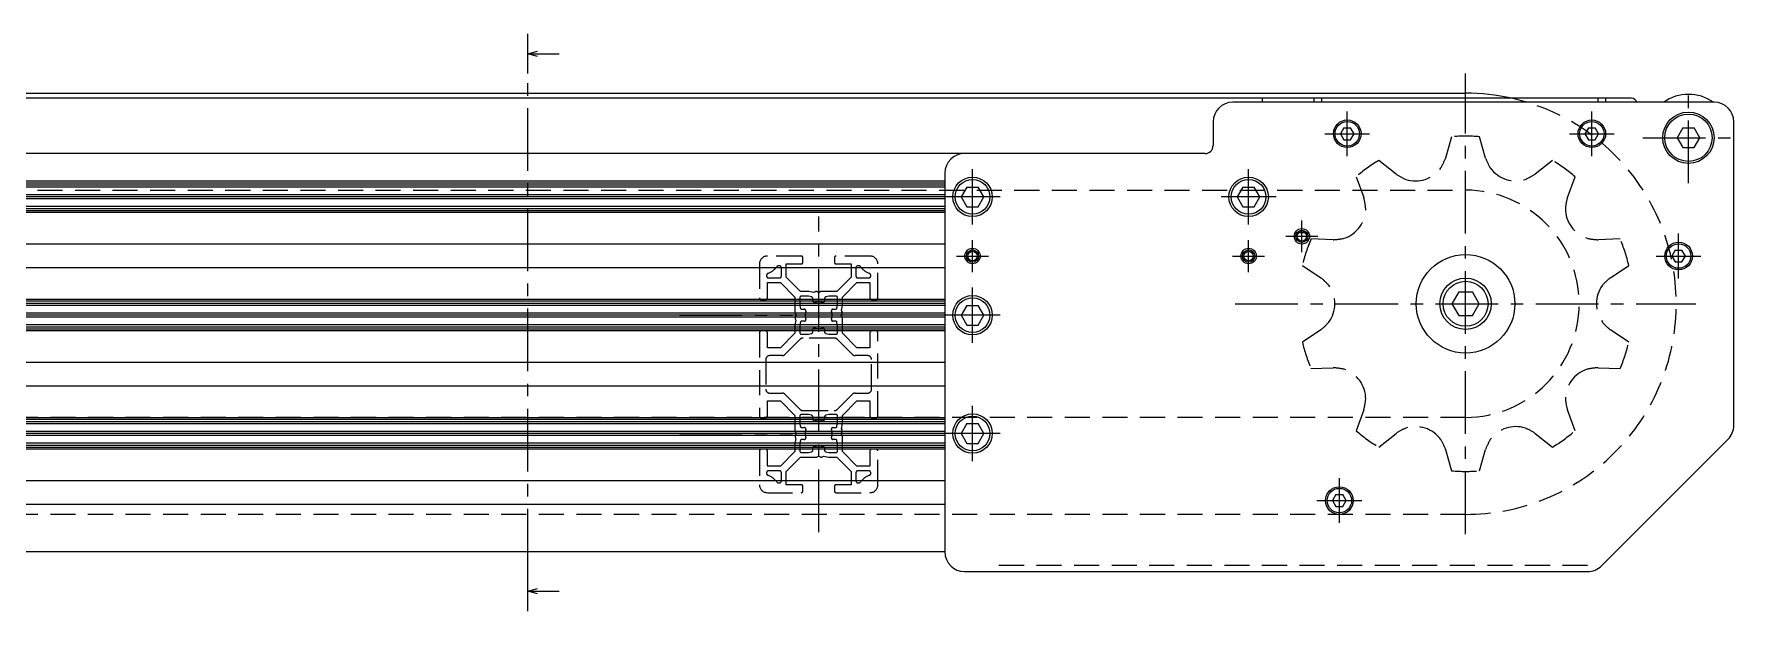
# Model space of a CAD drawing. Extents: x -2 to 4482, y -8 to 1007.
# Drawn here: x 3577.9 to 4008.8, y 177 to 323.3 of the extents above; entities that cross this region are included whole.
import ezdxf

# ---------------------------------------------------------------- set-up
doc = ezdxf.new("R2010")
doc.units = 0
doc.header["$LTSCALE"] = 0.5
doc.linetypes.add('CENTER', pattern=[50.8, 31.75, -6.35, 6.35, -6.35])
doc.linetypes.add('DASHED', pattern=[19.05, 12.7, -6.35])
for name, color, linetype in [('MSM_CENTER', 1, 'CENTER'), ('MSM_CONTINUOUS', 7, 'CONTINUOUS'), ('MSM_DASHED', 4, 'DASHED')]:
    doc.layers.add(name, color=color, linetype=linetype)

msp = doc.modelspace()

# ---------------------------------------------------------------- linework, layer by layer
at = {"layer": 'MSM_CENTER'}
for p, q in [((3703.02, 187), (3703.02, 313.3)), ((3940.78, 196.5), (3940.78, 313.3)), ((3997.28, 285.45), (3997.28, 308.55)), ((3910.78, 292.32), (3910.78, 303.68)), ((3972.78, 292.32), (3972.78, 303.68)), ((3905.1, 298), (3916.45, 298)), ((3967.1, 298), (3978.45, 298)), ((3985.73, 297), (4008.83, 297)), ((3815.78, 275), (3815.78, 289)), ((3885.78, 275), (3885.78, 289)), ((3822.78, 282), (3808.78, 282)), ((3892.78, 282), (3878.78, 282)), ((3776.78, 197), (3776.78, 277)), ((3899.28, 267.95), (3899.28, 276.05)), ((3895.23, 272), (3903.32, 272)), ((3994.78, 261.32), (3994.78, 272.68)), ((3815.78, 262.95), (3815.78, 271.05)), ((3885.78, 262.95), (3885.78, 271.05)), ((3811.73, 267), (3819.82, 267)), ((3881.73, 267), (3889.82, 267)), ((3989.1, 267), (4000.45, 267)), ((3815.78, 245), (3815.78, 259)), ((3882.39, 254.9), (3999.19, 254.9)), ((3741.53, 252), (3770.18, 252)), ((3822.78, 252), (3808.78, 252)), ((3815.78, 215), (3815.78, 229)), ((3741.53, 222), (3770.18, 222)), ((3822.78, 222), (3808.78, 222)), ((3908.78, 199.32), (3908.78, 210.67)), ((3903.1, 205), (3914.45, 205))]:
    msp.add_line(p, q, dxfattribs=at)
at = {"layer": 'MSM_CONTINUOUS'}
for p, q in [((3703.02, 313.3), (3703.02, 323.3)), ((3703.02, 318.3), (3705.52, 318.97)), ((3703.02, 318.3), (3711.02, 318.3)), ((3705.52, 317.63), (3703.02, 318.3)), ((3982.78, 307), (888.78, 307)), ((930.78, 308.3), (3940.79, 308.3)), ((4003.78, 306), (3881.78, 306)), ((3889.28, 306), (3889.28, 307)), ((3902.28, 307), (3902.28, 306)), ((3904.28, 307), (3904.28, 306)), ((3974.28, 307), (3974.28, 306)), ((3976.28, 307), (3976.28, 306)), ((3876.78, 301), (3876.78, 295)), ((3909.91, 299.5), (3909.04, 298)), ((3909.04, 298), (3909.91, 296.5)), ((3909.91, 299.5), (3911.64, 299.5)), ((3912.51, 298), (3911.64, 299.5)), ((3911.64, 296.5), (3912.51, 298)), ((3971.91, 299.5), (3971.04, 298)), ((3971.04, 298), (3971.91, 296.5)), ((3971.91, 299.5), (3973.64, 299.5)), ((3974.51, 298), (3973.64, 299.5)), ((3973.64, 296.5), (3974.51, 298)), ((3995.83, 299.5), (3994.39, 297)), ((3995.83, 299.5), (3998.72, 299.5)), ((4000.16, 297), (3998.72, 299.5)), ((4008.78, 224.07), (4008.78, 301)), ((3909.91, 296.5), (3911.64, 296.5)), ((3971.91, 296.5), (3973.64, 296.5)), ((3994.39, 297), (3995.83, 294.5)), ((3995.83, 294.5), (3998.72, 294.5)), ((3998.72, 294.5), (4000.16, 297)), ((3874.78, 293), (996.78, 293)), ((3808.78, 286), (1062.78, 286)), ((3808.78, 285.52), (1062.78, 285.52)), ((3808.78, 285), (1062.78, 285)), ((3808.78, 284.48), (1062.78, 284.48)), ((3808.78, 288), (3808.78, 192)), ((3814.33, 284.5), (3812.89, 282)), ((3814.33, 284.5), (3817.22, 284.5)), ((3818.66, 282), (3817.22, 284.5)), ((3884.33, 284.5), (3882.89, 282)), ((3884.33, 284.5), (3887.22, 284.5)), ((3888.66, 282), (3887.22, 284.5)), ((3808.78, 282.52), (1062.78, 282.52)), ((3808.78, 282), (1062.78, 282)), ((3808.78, 281.48), (1062.78, 281.48)), ((3812.89, 282), (3814.33, 279.5)), ((3817.22, 279.5), (3818.66, 282)), ((3882.89, 282), (3884.33, 279.5)), ((3887.22, 279.5), (3888.66, 282)), ((3808.78, 279.52), (1062.78, 279.52)), ((3808.78, 279), (1062.78, 279)), ((3808.78, 278.48), (1062.78, 278.48)), ((3808.78, 278), (1062.78, 278)), ((3814.33, 279.5), (3817.22, 279.5)), ((3884.33, 279.5), (3887.22, 279.5)), ((3898.61, 273), (3899.94, 273)), ((3808.78, 270), (1062.78, 270)), ((3993.91, 268.5), (3993.04, 267)), ((3993.91, 268.5), (3995.64, 268.5)), ((3996.51, 267), (3995.64, 268.5)), ((3808.78, 264), (1062.78, 264)), ((3993.04, 267), (3993.91, 265.5)), ((3993.91, 265.5), (3995.64, 265.5)), ((3995.64, 265.5), (3996.51, 267)), ((3808.78, 256), (1562.68, 256)), ((3808.78, 255.52), (1562.75, 255.52)), ((3808.78, 255), (1562.78, 255)), ((3808.78, 254.48), (1562.78, 254.48)), ((3814.33, 254.5), (3812.89, 252)), ((3814.33, 254.5), (3817.22, 254.5)), ((3818.66, 252), (3817.22, 254.5)), ((3939.04, 257.9), (3937.31, 254.9)), ((3937.31, 254.9), (3939.04, 251.9)), ((3939.04, 257.9), (3942.51, 257.9)), ((3944.24, 254.9), (3942.51, 257.9)), ((3942.51, 251.9), (3944.24, 254.9)), ((3808.78, 252.52), (1562.78, 252.52)), ((3808.78, 252), (1562.78, 252)), ((3808.78, 251.48), (1562.78, 251.48)), ((3812.89, 252), (3814.33, 249.5)), ((3817.22, 249.5), (3818.66, 252)), ((3939.04, 251.9), (3942.51, 251.9)), ((3808.78, 249.52), (1562.78, 249.52)), ((3808.78, 249), (1562.78, 249)), ((3808.78, 248.48), (1562.78, 248.48)), ((3808.78, 248), (1562.78, 248)), ((3814.33, 249.5), (3817.22, 249.5)), ((3808.78, 240), (1562.78, 240)), ((3808.78, 234), (1562.78, 234)), ((3808.78, 226), (1562.78, 226)), ((3808.78, 225.52), (1562.78, 225.52)), ((3808.78, 225), (1562.78, 225)), ((3808.78, 224.48), (1562.78, 224.48)), ((3814.33, 224.5), (3812.89, 222)), ((3814.33, 224.5), (3817.22, 224.5)), ((3818.66, 222), (3817.22, 224.5)), ((3808.78, 222.52), (1562.78, 222.52)), ((3808.78, 222), (1562.78, 222)), ((3808.78, 221.48), (1562.78, 221.48)), ((3812.89, 222), (3814.33, 219.5)), ((3817.22, 219.5), (3818.66, 222)), ((3975.24, 188.46), (4007.31, 220.54)), ((3808.78, 219.52), (1562.78, 219.52)), ((3808.78, 219), (1562.78, 219)), ((3808.78, 218.48), (1562.78, 218.48)), ((3808.78, 218), (1562.78, 218)), ((3814.33, 219.5), (3817.22, 219.5)), ((3808.78, 210), (1562.78, 210)), ((3808.78, 204), (1562.78, 204)), ((3907.91, 206.5), (3907.04, 205)), ((3907.04, 205), (3907.91, 203.5)), ((3907.91, 206.5), (3909.64, 206.5)), ((3907.91, 203.5), (3909.64, 203.5)), ((3910.51, 205), (3909.64, 206.5)), ((3909.64, 203.5), (3910.51, 205)), ((3808.78, 192), (1562.78, 192)), ((3703.02, 177), (3703.02, 187)), ((3813.78, 187), (3971.71, 187)), ((3703.02, 182), (3705.52, 182.67)), ((3703.02, 182), (3711.02, 182)), ((3705.52, 181.33), (3703.02, 182))]:
    msp.add_line(p, q, dxfattribs=at)
for centre, radius in [((3997.28, 297), 6.5), ((3997.28, 297), 6), ((3910.78, 298), 3.5), ((3910.78, 298), 3.1), ((3972.78, 298), 3.5), ((3972.78, 298), 3.1), ((3815.78, 282), 5), ((3815.78, 282), 4.4), ((3885.78, 282), 5), ((3885.78, 282), 4.4), ((3899.28, 272), 1.95), ((3899.28, 272), 1.55), ((3899.28, 272), 1.2), ((3815.78, 267), 1.95), ((3815.78, 267), 1.55), ((3815.78, 267), 1.2), ((3885.78, 267), 1.95), ((3885.78, 267), 1.55), ((3885.78, 267), 1.2), ((3940.78, 254.9), 12.5), ((3994.78, 267), 3.5), ((3994.78, 267), 3.1), ((3940.78, 254.9), 6.5), ((3940.78, 254.9), 5.7), ((3815.78, 252), 5), ((3815.78, 252), 4.4), ((3815.78, 222), 5), ((3815.78, 222), 4.4), ((3908.78, 205), 3.5), ((3908.78, 205), 3.1)]:
    msp.add_circle(centre, radius, dxfattribs=at)
for centre, radius, start, end in [((3881.78, 301), 5, 90, 180), ((3940.79, 254.9), 53.4, 77.3311, 90), ((3982.78, 305.5), 1.5, 19.4712, 90), ((3997.28, 297), 11, 54.9032, 125.0968), ((4003.78, 301), 5, 0, 90), ((3874.78, 295), 2, 270, 0), ((3813.78, 288), 5, 90, 180), ((4003.78, 224.07), 5, 315, 0), ((3813.78, 192), 5, 180, 270), ((3971.71, 192), 5, 270, 315)]:
    msp.add_arc(centre, radius, start, end, dxfattribs=at)
at = {"layer": 'MSM_DASHED'}
for p, q in [((3937.24, 297.25), (3935.72, 291.85)), ((3945.83, 291.85), (3944.32, 297.25)), ((3923.15, 287.76), (3918.75, 291.24)), ((3962.81, 291.24), (3958.4, 287.76)), ((3913.02, 287.08), (3914.97, 281.82)), ((3966.58, 281.82), (3968.53, 287.08)), ((930.78, 283.7), (3940.79, 283.7)), ((3907.2, 271.12), (3901.59, 271.35)), ((3979.96, 271.35), (3974.35, 271.12)), ((3761.78, 265), (3761.78, 256.4)), ((3772.38, 267), (3763.78, 267)), ((3766.83, 264.5), (3766.58, 264.5)), ((3767.33, 261.95), (3767.33, 264)), ((3768.53, 261.66), (3768.53, 265)), ((3768.53, 265), (3772.38, 265)), ((3772.78, 265.4), (3772.78, 266.6)), ((3780.78, 266.6), (3780.78, 265.4)), ((3789.78, 267), (3781.18, 267)), ((3781.18, 265), (3785.03, 265)), ((3785.03, 265), (3785.03, 261.66)), ((3786.23, 264), (3786.23, 261.95)), ((3786.98, 264.5), (3786.73, 264.5)), ((3791.78, 256.4), (3791.78, 265)), ((3899.4, 264.62), (3904.08, 261.51)), ((3977.48, 261.51), (3982.15, 264.62)), ((3763.58, 262.12), (3763.58, 261.95)), ((3763.78, 256.4), (3763.78, 260.25)), ((3763.78, 260.25), (3767.11, 260.25)), ((3764.08, 261.45), (3766.83, 261.45)), ((3767.11, 260.25), (3770.78, 256.59)), ((3772.19, 258), (3768.53, 261.66)), ((3785.03, 261.66), (3781.36, 258)), ((3782.78, 256.59), (3786.44, 260.25)), ((3786.44, 260.25), (3789.78, 260.25)), ((3786.73, 261.45), (3789.48, 261.45)), ((3789.78, 260.25), (3789.78, 256.4)), ((3789.98, 261.95), (3789.98, 262.12)), ((3762.18, 256), (3763.38, 256)), ((3770.78, 256.59), (3770.78, 252.65)), ((3771.98, 256.4), (3771.98, 254.66)), ((3771.98, 254.59), (3772.13, 253.82)), ((3774.28, 258), (3772.19, 258)), ((3774.11, 256.8), (3772.38, 256.8)), ((3774.95, 256.64), (3774.19, 256.79)), ((3775.56, 257.75), (3774.28, 258)), ((3775.28, 255.64), (3775.28, 256.25)), ((3775.87, 257.93), (3775.56, 257.75)), ((3776.78, 257.7), (3776.37, 257.93)), ((3777.18, 257.93), (3776.78, 257.7)), ((3781.36, 258), (3777.43, 258)), ((3778.28, 256.25), (3778.28, 255.64)), ((3779.36, 256.79), (3778.6, 256.64)), ((3781.18, 256.8), (3779.44, 256.8)), ((3781.42, 253.82), (3781.57, 254.59)), ((3781.58, 254.66), (3781.58, 256.4)), ((3782.53, 253.22), (3782.78, 254.5)), ((3782.78, 254.5), (3782.78, 256.59)), ((3790.18, 256), (3791.38, 256)), ((3771.03, 250.78), (3770.78, 249.5)), ((3770.84, 252.4), (3771.08, 252)), ((3771.08, 252), (3770.84, 251.6)), ((3770.84, 251.1), (3771.03, 250.78)), ((3772.13, 250.18), (3771.98, 249.41)), ((3772.53, 253.5), (3773.14, 253.5)), ((3773.14, 250.5), (3772.53, 250.5)), ((3780.41, 253.5), (3781.03, 253.5)), ((3781.03, 250.5), (3780.41, 250.5)), ((3781.57, 249.41), (3781.42, 250.18)), ((3782.48, 252), (3782.71, 252.4)), ((3782.71, 251.6), (3782.48, 252)), ((3782.71, 252.9), (3782.53, 253.22)), ((3782.78, 247.41), (3782.78, 251.35)), ((3761.78, 247.6), (3761.78, 226.4)), ((3763.38, 248), (3762.18, 248)), ((3763.78, 243.75), (3763.78, 247.6)), ((3770.78, 247.41), (3767.11, 243.75)), ((3772.1, 245.91), (3768.23, 242.04)), ((3770.78, 249.5), (3770.78, 247.41)), ((3771.98, 249.34), (3771.98, 247.6)), ((3772.38, 247.2), (3774.11, 247.2)), ((3780.75, 246.2), (3772.81, 246.2)), ((3774.19, 247.21), (3774.95, 247.36)), ((3775.28, 247.75), (3775.28, 248.36)), ((3778.28, 248.36), (3778.28, 247.75)), ((3778.6, 247.36), (3779.36, 247.21)), ((3779.44, 247.2), (3781.18, 247.2)), ((3785.32, 242.04), (3781.46, 245.91)), ((3781.58, 247.6), (3781.58, 249.34)), ((3786.44, 243.75), (3782.78, 247.41)), ((3789.78, 247.6), (3789.78, 243.75)), ((3791.38, 248), (3790.18, 248)), ((3791.78, 226.4), (3791.78, 247.6)), ((3904.08, 248.29), (3899.4, 245.18)), ((3982.15, 245.18), (3977.48, 248.29)), ((3767.11, 243.75), (3763.78, 243.75)), ((3767.53, 241.75), (3764.38, 241.75)), ((3789.18, 241.75), (3786.03, 241.75)), ((3789.78, 243.75), (3786.44, 243.75)), ((3763.38, 240.75), (3763.38, 233.25)), ((3790.18, 233.25), (3790.18, 240.75)), ((3901.59, 238.45), (3907.2, 238.68)), ((3974.35, 238.68), (3979.96, 238.45)), ((3763.78, 226.4), (3763.78, 230.25)), ((3763.78, 230.25), (3767.11, 230.25)), ((3764.38, 232.25), (3767.53, 232.25)), ((3767.11, 230.25), (3770.78, 226.59)), ((3768.23, 231.96), (3772.1, 228.09)), ((3781.46, 228.09), (3785.32, 231.96)), ((3782.78, 226.59), (3786.44, 230.25)), ((3786.03, 232.25), (3789.18, 232.25)), ((3786.44, 230.25), (3789.78, 230.25)), ((3789.78, 230.25), (3789.78, 226.4)), ((3940.79, 226.1), (1534.22, 226.1)), ((3762.18, 226), (3763.38, 226)), ((3770.78, 226.59), (3770.78, 222.65)), ((3771.98, 226.4), (3771.98, 224.66)), ((3771.98, 224.59), (3772.13, 223.82)), ((3774.11, 226.8), (3772.38, 226.8)), ((3772.81, 227.8), (3780.75, 227.8)), ((3774.95, 226.64), (3774.19, 226.79)), ((3775.28, 225.64), (3775.28, 226.25)), ((3778.28, 226.25), (3778.28, 225.64)), ((3779.36, 226.79), (3778.6, 226.64)), ((3781.18, 226.8), (3779.44, 226.8)), ((3781.42, 223.82), (3781.57, 224.59)), ((3781.58, 224.66), (3781.58, 226.4)), ((3782.53, 223.22), (3782.78, 224.5)), ((3782.78, 224.5), (3782.78, 226.59)), ((3790.18, 226), (3791.38, 226)), ((3914.97, 227.98), (3913.02, 222.72)), ((3968.53, 222.72), (3966.58, 227.98)), ((3771.03, 220.78), (3770.78, 219.5)), ((3770.84, 222.4), (3771.08, 222)), ((3771.08, 222), (3770.84, 221.6)), ((3770.84, 221.1), (3771.03, 220.78)), ((3772.13, 220.18), (3771.98, 219.41)), ((3772.53, 223.5), (3773.14, 223.5)), ((3773.14, 220.5), (3772.53, 220.5)), ((3780.41, 223.5), (3781.03, 223.5)), ((3781.03, 220.5), (3780.41, 220.5)), ((3781.57, 219.41), (3781.42, 220.18)), ((3782.48, 222), (3782.71, 222.4)), ((3782.71, 221.6), (3782.48, 222)), ((3782.71, 222.9), (3782.53, 223.22)), ((3782.78, 217.41), (3782.78, 221.35)), ((3918.75, 218.56), (3923.15, 222.04)), ((3958.4, 222.04), (3962.81, 218.56)), ((3761.78, 217.6), (3761.78, 209)), ((3763.38, 218), (3762.18, 218)), ((3763.78, 213.75), (3763.78, 217.6)), ((3770.78, 217.41), (3767.11, 213.75)), ((3768.53, 212.34), (3772.19, 216)), ((3770.78, 219.5), (3770.78, 217.41)), ((3771.98, 219.34), (3771.98, 217.6)), ((3772.19, 216), (3776.12, 216)), ((3772.38, 217.2), (3774.11, 217.2)), ((3774.19, 217.21), (3774.95, 217.36)), ((3775.28, 217.75), (3775.28, 218.36)), ((3776.37, 216.07), (3776.78, 216.3)), ((3776.78, 216.3), (3777.18, 216.07)), ((3777.68, 216.07), (3778, 216.25)), ((3778, 216.25), (3779.28, 216)), ((3778.28, 218.36), (3778.28, 217.75)), ((3778.6, 217.36), (3779.36, 217.21)), ((3779.28, 216), (3781.36, 216)), ((3779.44, 217.2), (3781.18, 217.2)), ((3781.36, 216), (3785.03, 212.34)), ((3781.58, 217.6), (3781.58, 219.34)), ((3786.44, 213.75), (3782.78, 217.41)), ((3789.78, 217.6), (3789.78, 213.75)), ((3791.38, 218), (3790.18, 218)), ((3791.78, 209), (3791.78, 217.6)), ((3935.72, 217.95), (3937.24, 212.55)), ((3944.32, 212.55), (3945.83, 217.95)), ((3763.58, 212.05), (3763.58, 211.88)), ((3767.11, 213.75), (3763.78, 213.75)), ((3766.83, 212.55), (3764.08, 212.55)), ((3767.33, 210), (3767.33, 212.05)), ((3768.53, 209), (3768.53, 212.34)), ((3785.03, 212.34), (3785.03, 209)), ((3786.23, 212.05), (3786.23, 210)), ((3789.78, 213.75), (3786.44, 213.75)), ((3789.48, 212.55), (3786.73, 212.55)), ((3789.98, 211.88), (3789.98, 212.05)), ((3763.78, 207), (3772.38, 207)), ((3766.58, 209.5), (3766.83, 209.5)), ((3772.38, 209), (3768.53, 209)), ((3772.78, 207.4), (3772.78, 208.6)), ((3780.78, 208.6), (3780.78, 207.4)), ((3785.03, 209), (3781.18, 209)), ((3781.18, 207), (3789.78, 207)), ((3786.73, 209.5), (3786.98, 209.5)), ((3940.79, 201.5), (1508.79, 201.5)), ((3971.71, 188.5), (3820.28, 188.5))]:
    msp.add_line(p, q, dxfattribs=at)
for centre, radius, start, end in [((3940.79, 254.9), 53.4, 270, 77.3311), ((3940.78, 254.9), 42.5, 85.2221, 94.7779), ((3940.78, 254.9), 42.5, 121.2221, 130.7779), ((3928.08, 293.99), 7.94, 251.8858, 324.1142), ((3920.31, 297.74), 16.49, 329.3796, 339.0792), ((3961.24, 297.74), 16.49, 200.9208, 210.6204), ((3953.48, 293.99), 7.94, 215.8858, 288.1142), ((3940.78, 254.9), 42.5, 49.2221, 58.7779), ((3932.15, 301.58), 16.49, 236.9208, 246.6204), ((3949.4, 301.58), 16.49, 293.3796, 303.0792), ((3899.04, 277.53), 16.49, 5.3796, 15.0792), ((3940.79, 254.9), 28.8, 270, 90), ((3982.51, 277.53), 16.49, 164.9208, 174.6204), ((3907.53, 279.06), 7.94, 287.8858, 0.1142), ((3974.03, 279.06), 7.94, 179.8858, 252.1142), ((3940.78, 254.9), 42.5, 157.2221, 166.7779), ((3906.36, 287.6), 16.49, 272.9208, 282.6204), ((3975.19, 287.6), 16.49, 257.3796, 267.0792), ((3940.78, 254.9), 42.5, 13.2221, 22.7779), ((3763.78, 265), 2, 90, 180), ((3762.28, 267.1), 4.8, 289.8539, 324.2037), ((3766.58, 264), 0.5, 90, 144.2037), ((3766.83, 264), 0.5, 0, 90), ((3772.38, 266.6), 0.4, 0, 90), ((3772.38, 265.4), 0.4, 270, 0), ((3781.18, 266.6), 0.4, 90, 180), ((3781.18, 265.4), 0.4, 180, 270), ((3786.73, 264), 0.5, 90, 180), ((3786.98, 264), 0.5, 35.7963, 90), ((3791.28, 267.1), 4.8, 215.7963, 250.1461), ((3789.78, 265), 2, 0, 90), ((3764.08, 262.12), 0.5, 109.8539, 180), ((3764.08, 261.95), 0.5, 180, 270), ((3766.83, 261.95), 0.5, 270, 0), ((3786.73, 261.95), 0.5, 180, 270), ((3789.48, 261.95), 0.5, 270, 0), ((3789.48, 262.12), 0.5, 0, 70.1461), ((3893.71, 248.68), 16.49, 41.3796, 51.0792), ((3899.68, 254.9), 7.94, 323.8858, 36.1142), ((3981.88, 254.9), 7.94, 143.8858, 216.1142), ((3987.84, 248.68), 16.49, 128.9208, 138.6204), ((3762.18, 256.4), 0.4, 180, 270), ((3763.38, 256.4), 0.4, 270, 0), ((3772.38, 256.4), 0.4, 90, 180), ((3772.38, 254.66), 0.4, 180, 191), ((3774.11, 256.4), 0.4, 79, 90), ((3774.88, 256.25), 0.4, 0, 79), ((3775.68, 255.64), 0.4, 180, 286.8264), ((3776.78, 252), 3.4, 73.1736, 106.8264), ((3776.12, 257.5), 0.5, 60, 120), ((3777.43, 257.5), 0.5, 90, 120), ((3777.88, 255.64), 0.4, 253.1735, 0), ((3778.68, 256.25), 0.4, 101, 180), ((3779.44, 256.4), 0.4, 90, 101), ((3781.18, 256.4), 0.4, 0, 90), ((3781.18, 254.66), 0.4, 349, 0), ((3790.18, 256.4), 0.4, 180, 270), ((3791.38, 256.4), 0.4, 270, 0), ((3771.28, 252.65), 0.5, 180, 210), ((3771.28, 251.35), 0.5, 150, 210), ((3772.53, 253.9), 0.4, 191, 270), ((3772.53, 250.1), 0.4, 90, 169), ((3773.14, 253.1), 0.4, 343.1736, 90), ((3773.14, 250.9), 0.4, 270, 16.8264), ((3776.78, 252), 3.4, 163.1736, 196.8264), ((3780.41, 253.1), 0.4, 90, 196.8264), ((3780.41, 250.9), 0.4, 163.1736, 270), ((3776.78, 252), 3.4, 343.1736, 16.8264), ((3781.03, 253.9), 0.4, 270, 349), ((3781.03, 250.1), 0.4, 11, 90), ((3782.28, 252.65), 0.5, 330, 30), ((3782.28, 251.35), 0.5, 0, 30), ((3893.71, 261.12), 16.49, 308.9208, 318.6204), ((3987.84, 261.12), 16.49, 221.3796, 231.0792), ((3762.18, 247.6), 0.4, 90, 180), ((3763.38, 247.6), 0.4, 0, 90), ((3772.38, 249.34), 0.4, 169, 180), ((3772.38, 247.6), 0.4, 180, 270), ((3772.81, 245.2), 1, 90, 135), ((3774.11, 247.6), 0.4, 270, 281), ((3774.88, 247.75), 0.4, 281, 0), ((3775.68, 248.36), 0.4, 73.1736, 180), ((3776.78, 252), 3.4, 253.1736, 286.8264), ((3777.88, 248.36), 0.4, 0, 106.8264), ((3778.68, 247.75), 0.4, 180, 259), ((3779.44, 247.6), 0.4, 259, 270), ((3780.75, 245.2), 1, 45, 90), ((3781.18, 247.6), 0.4, 270, 0), ((3781.18, 249.34), 0.4, 0, 11), ((3790.18, 247.6), 0.4, 90, 180), ((3791.38, 247.6), 0.4, 0, 90), ((3764.38, 240.75), 1, 90, 180), ((3767.53, 242.75), 1, 270, 315), ((3786.03, 242.75), 1, 225, 270), ((3789.18, 240.75), 1, 0, 90), ((3940.78, 254.9), 42.5, 193.2221, 202.7779), ((3940.78, 254.9), 42.5, 337.2221, 346.7779), ((3906.36, 222.2), 16.49, 77.3796, 87.0792), ((3907.53, 230.74), 7.94, 359.8858, 72.1142), ((3974.03, 230.74), 7.94, 107.8858, 180.1142), ((3975.19, 222.2), 16.49, 92.9208, 102.6204), ((3764.38, 233.25), 1, 180, 270), ((3789.18, 233.25), 1, 270, 0), ((3767.53, 231.25), 1, 45, 90), ((3786.03, 231.25), 1, 90, 135), ((3899.04, 232.27), 16.49, 344.9208, 354.6204), ((3982.51, 232.27), 16.49, 185.3796, 195.0792), ((3762.18, 226.4), 0.4, 180, 270), ((3763.38, 226.4), 0.4, 270, 0), ((3772.38, 226.4), 0.4, 90, 180), ((3772.38, 224.66), 0.4, 180, 191), ((3772.81, 228.8), 1, 225, 270), ((3774.11, 226.4), 0.4, 79, 90), ((3774.88, 226.25), 0.4, 0, 79), ((3775.68, 225.64), 0.4, 180, 286.8264), ((3776.78, 222), 3.4, 73.1736, 106.8264), ((3777.88, 225.64), 0.4, 253.1736, 0), ((3778.68, 226.25), 0.4, 101, 180), ((3779.44, 226.4), 0.4, 90, 101), ((3780.75, 228.8), 1, 270, 315), ((3781.18, 226.4), 0.4, 0, 90), ((3781.18, 224.66), 0.4, 349, 0), ((3790.18, 226.4), 0.4, 180, 270), ((3791.38, 226.4), 0.4, 270, 0), ((3771.28, 222.65), 0.5, 180, 210), ((3771.28, 221.35), 0.5, 150, 210), ((3772.53, 223.9), 0.4, 191, 270), ((3772.53, 220.1), 0.4, 90, 169), ((3773.14, 223.1), 0.4, 343.1736, 90), ((3773.14, 220.9), 0.4, 270, 16.8264), ((3776.78, 222), 3.4, 163.1736, 196.8264), ((3780.41, 223.1), 0.4, 90, 196.8264), ((3780.41, 220.9), 0.4, 163.1736, 270), ((3776.78, 222), 3.4, 343.1736, 16.8264), ((3781.03, 223.9), 0.4, 270, 349), ((3781.03, 220.1), 0.4, 11, 90), ((3782.28, 222.65), 0.5, 330, 30), ((3782.28, 221.35), 0.5, 0, 30), ((3940.78, 254.9), 42.5, 229.2221, 238.7779), ((3932.15, 208.22), 16.49, 113.3796, 123.0792), ((3928.08, 215.81), 7.94, 35.8858, 108.1142), ((3920.31, 212.06), 16.49, 20.9208, 30.6204), ((3961.24, 212.06), 16.49, 149.3796, 159.0792), ((3953.48, 215.81), 7.94, 71.8858, 144.1142), ((3949.4, 208.22), 16.49, 56.9208, 66.6204), ((3940.78, 254.9), 42.5, 301.2221, 310.7779), ((3762.18, 217.6), 0.4, 90, 180), ((3763.38, 217.6), 0.4, 0, 90), ((3772.38, 219.34), 0.4, 169, 180), ((3772.38, 217.6), 0.4, 180, 270), ((3774.11, 217.6), 0.4, 270, 281), ((3774.88, 217.75), 0.4, 281, 0), ((3775.68, 218.36), 0.4, 73.1736, 180), ((3776.78, 222), 3.4, 253.1736, 286.8264), ((3776.12, 216.5), 0.5, 270, 300), ((3777.43, 216.5), 0.5, 240, 300), ((3777.88, 218.36), 0.4, 0, 106.8264), ((3778.68, 217.75), 0.4, 180, 259), ((3779.44, 217.6), 0.4, 259, 270), ((3781.18, 217.6), 0.4, 270, 0), ((3781.18, 219.34), 0.4, 0, 11), ((3790.18, 217.6), 0.4, 90, 180), ((3791.38, 217.6), 0.4, 0, 90), ((3764.08, 212.05), 0.5, 90, 180), ((3764.08, 211.88), 0.5, 180, 250.1461), ((3762.28, 206.9), 4.8, 35.7963, 70.1461), ((3766.83, 212.05), 0.5, 0, 90), ((3786.73, 212.05), 0.5, 90, 180), ((3791.28, 206.9), 4.8, 109.8539, 144.2037), ((3789.48, 212.05), 0.5, 0, 90), ((3789.48, 211.88), 0.5, 289.8539, 0), ((3940.78, 254.9), 42.5, 265.2221, 274.7779), ((3763.78, 209), 2, 180, 270), ((3766.58, 210), 0.5, 215.7963, 270), ((3766.83, 210), 0.5, 270, 0), ((3772.38, 208.6), 0.4, 0, 90), ((3772.38, 207.4), 0.4, 270, 0), ((3781.18, 208.6), 0.4, 90, 180), ((3781.18, 207.4), 0.4, 180, 270), ((3786.73, 210), 0.5, 180, 270), ((3786.98, 210), 0.5, 270, 324.2037), ((3789.78, 209), 2, 270, 0)]:
    msp.add_arc(centre, radius, start, end, dxfattribs=at)

doc.saveas('drawing.dxf')
